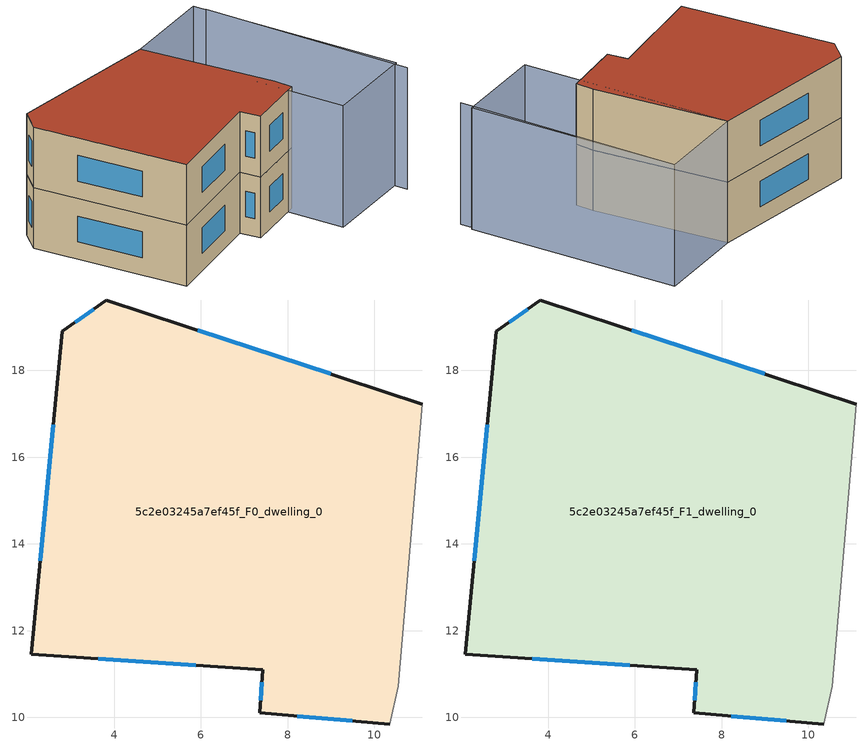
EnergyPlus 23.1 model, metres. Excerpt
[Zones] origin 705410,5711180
5c2e03245a7ef45f_F0_dwelling_0
 floor ground (EU_floor_Construction): 11.11,17.23 10.56,10.71 10.36,9.85 7.36,10.1 7.43,11.1 2.09,11.46 2.8,18.91 3.82,19.63 z0
 wall outside (EU_wall_Construction): 11.11,17.23 3.82,19.63 2.8,18.91 2.09,11.46 7.43,11.1 7.36,10.1 10.36,9.85 z0:3
 wall adiabatic (EU_wall_Construction): 10.36,9.85 10.56,10.71 11.11,17.23 z0:3
 window (EU_Window_Construction): 3.53,19.42 3.1,19.11 / 9,17.92 5.93,18.93 / 8.23,10.03 9.49,9.92 / 7.41,10.81 7.38,10.39 / 3.63,11.36 5.89,11.2 / 2.6,16.75 2.3,13.61 z0.87:2.13
5c2e03245a7ef45f_F1_dwelling_0
 floor to 5c2e03245a7ef45f_F0_dwelling_0 (EU_floor_Construction): 11.11,17.23 10.56,10.71 10.36,9.85 7.36,10.1 7.43,11.1 2.09,11.46 2.8,18.91 3.82,19.63 z3
 wall outside (EU_wall_Construction): 11.11,17.23 3.82,19.63 2.8,18.91 2.09,11.46 7.43,11.1 7.36,10.1 10.36,9.85 z3:6
 wall adiabatic (EU_wall_Construction): 10.36,9.85 10.56,10.71 11.11,17.23 z3:6
 window (EU_Window_Construction): 3.53,19.42 3.1,19.11 / 9,17.92 5.93,18.93 / 8.23,10.03 9.49,9.92 / 7.41,10.81 7.38,10.39 / 3.63,11.36 5.89,11.2 / 2.6,16.75 2.3,13.61 z3.87:5.13
 roof outside (EU_roof_Construction): 10.36,9.85 10.56,10.71 11.11,17.23 3.82,19.63 2.8,18.91 2.09,11.46 7.43,11.1 7.36,10.1 z6
shading: 13.84,5.83 15.51,15.92 / 15.61,16.55 14.08,6.45 / 14.08,6.45 9.58,7.13 / 9.58,7.13 11.11,17.23 / 11.11,17.23 15.61,16.55 z0:6
[Building]
EU S2 Campaign: North Axis=0; Terrain=City; Solar Distribution=FullExterior
[Site:Location]
London: Latitude=51.5; Longitude=-0.5; Time Zone=0; Elevation=25
[SizingPeriod:WeatherFileDays]
AnnualSizingPeriod: Begin Month=1; Begin Day of Month=1; End Month=12; End Day of Month=31; Day of Week for Start Day=Monday; Use Weather File Daylight Saving Period=No; Use Weather File Rain and Snow Indicators=No
[MATERIAL]
EU_InternalMass_Material: Roughness=MediumRough; Thickness=0.1; Conductivity=1; Density=1800; Specific Heat=900; Thermal Absorptance=0.9; Solar Absorptance=0.7; Visible Absorptance=0.7
[MATERIAL:NOMASS] Roughness=MediumRough; Thermal Absorptance=0.9; Solar Absorptance=0.7; Visible Absorptance=0.7
Name | Thermal Resistance
EU_wall_NoMass | 0.724719
EU_roof_NoMass | 2.98947
EU_floor_NoMass | 2.39157
[WINDOWMATERIAL:SIMPLEGLAZINGSYSTEM]
EU_Window_SimpleGlazing: UFactor=2.63425; Solar Heat Gain Coefficient=0.76; Visible Transmittance=0.76
[CONSTRUCTION]
EU_wall_Construction: EU_wall_NoMass
EU_roof_Construction: EU_roof_NoMass
EU_floor_Construction: EU_floor_NoMass
EU_Window_Construction: EU_Window_SimpleGlazing
EU_InternalMass_Construction: EU_InternalMass_Material
[ZONE] Type=1; Multiplier=1; Ceiling Height=autocalculate; Floor Area=autocalculate; Part of Total Floor Area=Yes
Name | Volume
5c2e03245a7ef45f_F0_dwelling_0 | 196.701
5c2e03245a7ef45f_F1_dwelling_0 | 196.702
[INTERNALMASS] Construction=EU_InternalMass_Construction; Surface Area=65.5674
Name | Zone or ZoneList
5c2e03245a7ef45f_F0_dwelling_0_EU_InternalMass | 5c2e03245a7ef45f_F0_dwelling_0
5c2e03245a7ef45f_F1_dwelling_0_EU_InternalMass | 5c2e03245a7ef45f_F1_dwelling_0
[OTHEREQUIPMENT] Fuel Type=Electricity; Design Level Calculation Method=Watts/Area; Power per Zone Floor Area=1; Fraction Latent=0; Fraction Radiant=0; Fraction Lost=0; Carbon Dioxide Generation Rate=0; EndUse Subcategory=EU_Step8_InternalGains
Name | Zone or ZoneList or Space or SpaceList | Schedule
EU_Step8_InternalGain_5c2e03245a7ef45f_F0_dwelling_0_f000 | 5c2e03245a7ef45f_F0_dwelling_0 | EU_Step8_GainSchedule_5c2e03245a7ef45f_F0_dwelling_0_f000
EU_Step8_InternalGain_5c2e03245a7ef45f_F1_dwelling_0_f000 | 5c2e03245a7ef45f_F1_dwelling_0 | EU_Step8_GainSchedule_5c2e03245a7ef45f_F1_dwelling_0_f000
[ZONEVENTILATION:DESIGNFLOWRATE] Schedule=EU_AlwaysOn; Design Flow Rate Calculation Method=AirChanges/Hour; Air Changes per Hour=0.418135; Ventilation Type=Natural; Fan Pressure Rise=0; Fan Total Efficiency=1; Constant Term Coefficient=1; Temperature Term Coefficient=0; Velocity Term Coefficient=0; Velocity Squared Term Coefficient=0; Minimum Indoor Temperature=-100; Maximum Indoor Temperature=100; Delta Temperature=-100; Minimum Outdoor Temperature=-100; Maximum Outdoor Temperature=100; Maximum Wind Speed=40
Name | Zone or ZoneList or Space or SpaceList
EU_ConstantAir_5c2e03245a7ef45f_F0_dwelling_0 | 5c2e03245a7ef45f_F0_dwelling_0
EU_ConstantAir_5c2e03245a7ef45f_F1_dwelling_0 | 5c2e03245a7ef45f_F1_dwelling_0
[HVACTEMPLATE:THERMOSTAT] Constant Heating Setpoint=20; Constant Cooling Setpoint=50
EU_HeatOnly_5c2e03245a7ef45f_F0_dwelling_0; EU_HeatOnly_5c2e03245a7ef45f_F1_dwelling_0
[HVACTEMPLATE:ZONE:IDEALLOADSAIRSYSTEM] System Availability Schedule=EU_AlwaysOn; Maximum Heating Supply Air Temperature=50; Minimum Cooling Supply Air Temperature=13; Maximum Heating Supply Air Humidity Ratio=0.0156; Minimum Cooling Supply Air Humidity Ratio=0.0077; Heating Limit=NoLimit; Cooling Limit=NoLimit; Heating Availability Schedule=EU_AlwaysOn; Cooling Availability Schedule=EU_CoolingOff; Dehumidification Control Type=ConstantSensibleHeatRatio; Cooling Sensible Heat Ratio=0.7; Dehumidification Setpoint=60; Humidification Control Type=None; Humidification Setpoint=30; Outdoor Air Method=None; Outdoor Air Flow Rate per Person=0.00944; Outdoor Air Flow Rate per Zone Floor Area=0; Outdoor Air Flow Rate per Zone=0; Demand Controlled Ventilation Type=None; Outdoor Air Economizer Type=NoEconomizer; Heat Recovery Type=None; Sensible Heat Recovery Effectiveness=0.7; Latent Heat Recovery Effectiveness=0.65
Name | Template Thermostat
5c2e03245a7ef45f_F0_dwelling_0 | EU_HeatOnly_5c2e03245a7ef45f_F0_dwelling_0
5c2e03245a7ef45f_F1_dwelling_0 | EU_HeatOnly_5c2e03245a7ef45f_F1_dwelling_0
[SIZING:ZONE] Zone Cooling Design Supply Air Temperature Input Method=SupplyAirTemperature; Zone Cooling Design Supply Air Temperature=13; Zone Heating Design Supply Air Temperature Input Method=SupplyAirTemperature; Zone Heating Design Supply Air Temperature=50; Zone Cooling Design Supply Air Humidity Ratio=0.008; Zone Heating Design Supply Air Humidity Ratio=0.008; Cooling Design Air Flow Method=DesignDay; Cooling Design Air Flow Rate=0; Cooling Minimum Air Flow per Zone Floor Area=0.000762; Cooling Minimum Air Flow=0; Cooling Minimum Air Flow Fraction=0.2; Heating Design Air Flow Method=DesignDay; Heating Design Air Flow Rate=0; Heating Maximum Air Flow per Zone Floor Area=0.002032; Heating Maximum Air Flow=0.141576; Heating Maximum Air Flow Fraction=0.3; Account for Dedicated Outdoor Air System=No; Dedicated Outdoor Air System Control Strategy=NeutralSupplyAir; Dedicated Outdoor Air Low Setpoint Temperature for Design=autosize; Dedicated Outdoor Air High Setpoint Temperature for Design=autosize; Zone Load Sizing Method=Sensible Load Only No Latent Load; Zone Latent Cooling Design Supply Air Humidity Ratio Input Method=HumidityRatioDifference; Zone Cooling Design Supply Air Humidity Ratio Difference=0.005; Zone Latent Heating Design Supply Air Humidity Ratio Input Method=HumidityRatioDifference; Zone Humidification Design Supply Air Humidity Ratio Difference=0.005
5c2e03245a7ef45f_F0_dwelling_0; 5c2e03245a7ef45f_F1_dwelling_0
[SCHEDULE:CONSTANT]
Name | Hourly Value
EU_AlwaysOn | 1
EU_CoolingOff | 0
[SCHEDULE:FILE] Column Number=1; Rows to Skip at Top=0; Number of Hours of Data=8760; Column Separator=Comma; Interpolate to Timestep=No; Minutes per Item=60; Adjust Schedule for Daylight Savings=Yes
Name | File
EU_Step8_GainSchedule_5c2e03245a7ef45f_F0_dwelling_0_f000 | ../../schedules/5c2e03245a7ef45f/5c2e03245a7ef45f_F0_dwelling_0_f000_gain.csv
EU_Step8_GainSchedule_5c2e03245a7ef45f_F1_dwelling_0_f000 | ../../schedules/5c2e03245a7ef45f/5c2e03245a7ef45f_F1_dwelling_0_f000_gain.csv
